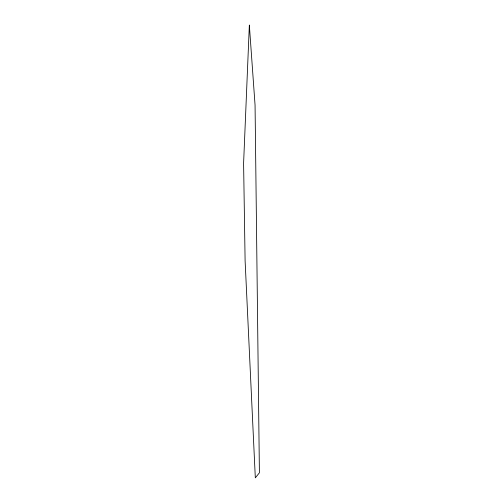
<?xml version="1.0" encoding="UTF-8"?>
<svg xmlns="http://www.w3.org/2000/svg" width="503" height="503" viewBox="0 0 503 503"><rect width="100%" height="100%" fill="white"/><g stroke="black" fill="none" stroke-linecap="round" stroke-linejoin="round"><path stroke-width="0.75" d="M249.343 25.15L243.597 163.268L245.106 260.768L255.317 477.85L259.403 472.807L255.059 105.108L249.343 25.15"/></g></svg>
